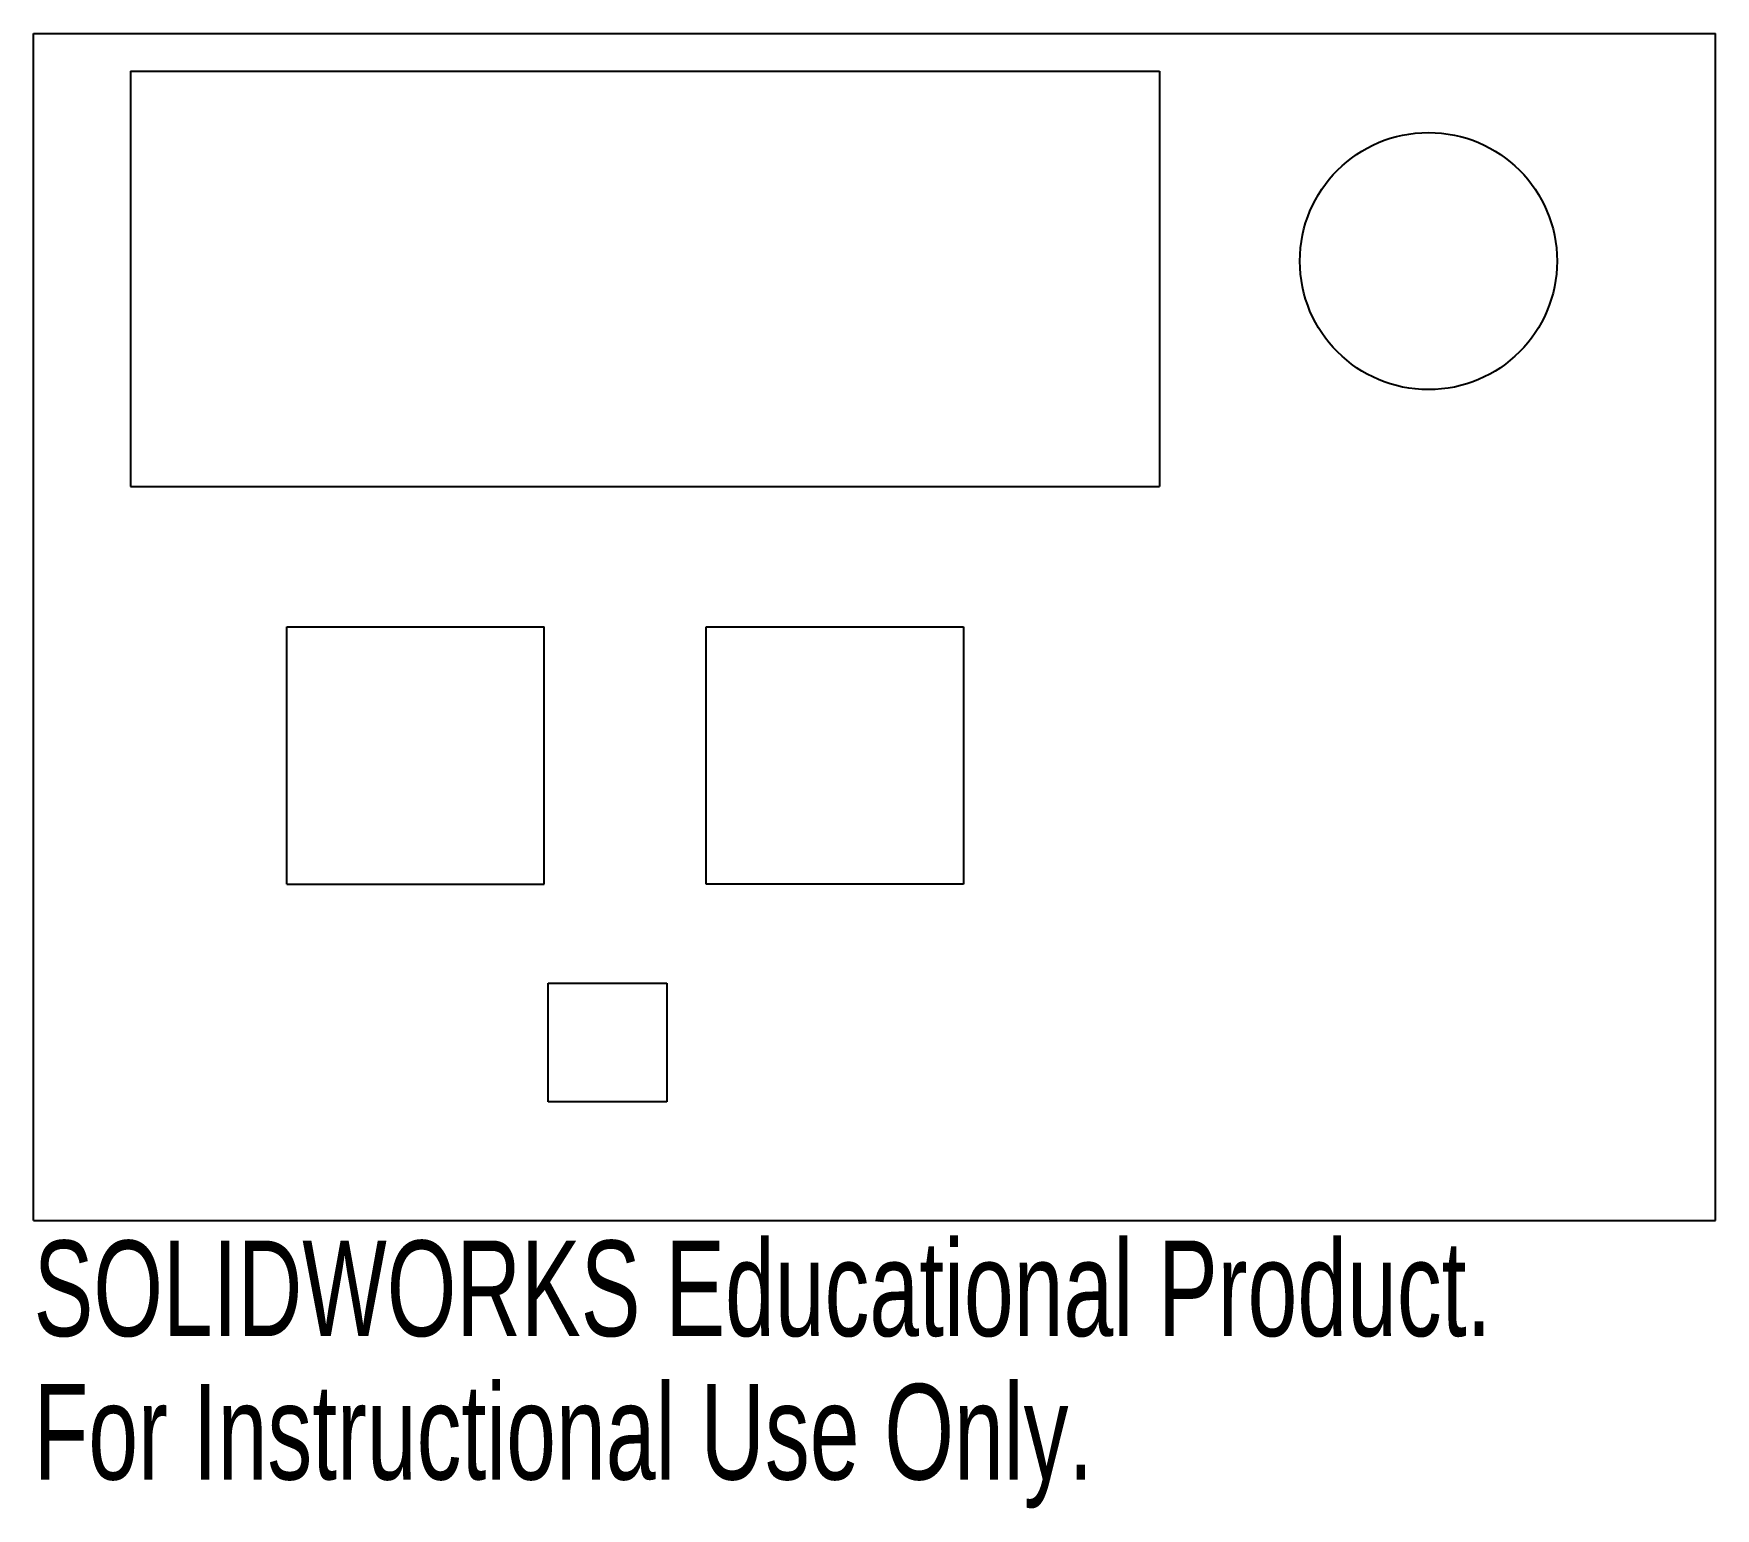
# Model space of a CAD drawing. Header units: millimetres. Extents: x -42.5 to 42.5, y -44.6 to 30.
import ezdxf

# ---------------------------------------------------------------- set-up
doc = ezdxf.new("R2010")
doc.units = ezdxf.units.MM
doc.styles.add('SLDTEXTSTYLE0', font='TXT', dxfattribs={"width": 0.7})

msp = doc.modelspace()

# ---------------------------------------------------------------- linework, layer by layer
at = {"color": 7, "linetype": 'Continuous', "lineweight": 25}
for p, q in [((-42.5, -30), (-42.5, 30)), ((-42.5, 30), (42.5, 30)), ((42.5, -30), (42.5, 30)), ((-37.6, 28.11), (-37.6, 7.11)), ((-37.6, 28.11), (14.4, 28.11)), ((14.4, 28.11), (14.4, 7.11)), ((-37.6, 7.11), (14.4, 7.11)), ((-29.7, 0), (-16.7, 0)), ((-29.7, -13), (-29.7, 0)), ((-16.7, -13), (-16.7, 0)), ((-8.5, 0), (4.5, 0)), ((-8.5, -13), (-8.5, 0)), ((4.5, 0), (4.5, -13)), ((-29.7, -13), (-16.7, -13)), ((4.5, -13), (-8.5, -13)), ((-16.5, -18), (-10.5, -18)), ((-16.5, -24), (-16.5, -18)), ((-10.5, -18), (-10.5, -24)), ((-10.5, -24), (-16.5, -24)), ((-42.5, -30), (42.5, -30))]:
    msp.add_line(p, q, dxfattribs=at)
msp.add_circle((28, 18.5), 6.5, dxfattribs=at)

# ---------------------------------------------------------------- texts
at = {"color": 7, "linetype": 'Continuous', "char_height": 4.83362, "attachment_point": 1, "style": 'SLDTEXTSTYLE0'}
for s, insert in [('SOLIDWORKS Educational Product.', (-42.5, -31.02)), ('For Instructional Use Only.', (-42.5, -38.27))]:
    msp.add_mtext(s, dxfattribs=dict(at, insert=insert))

doc.saveas('drawing.dxf')
